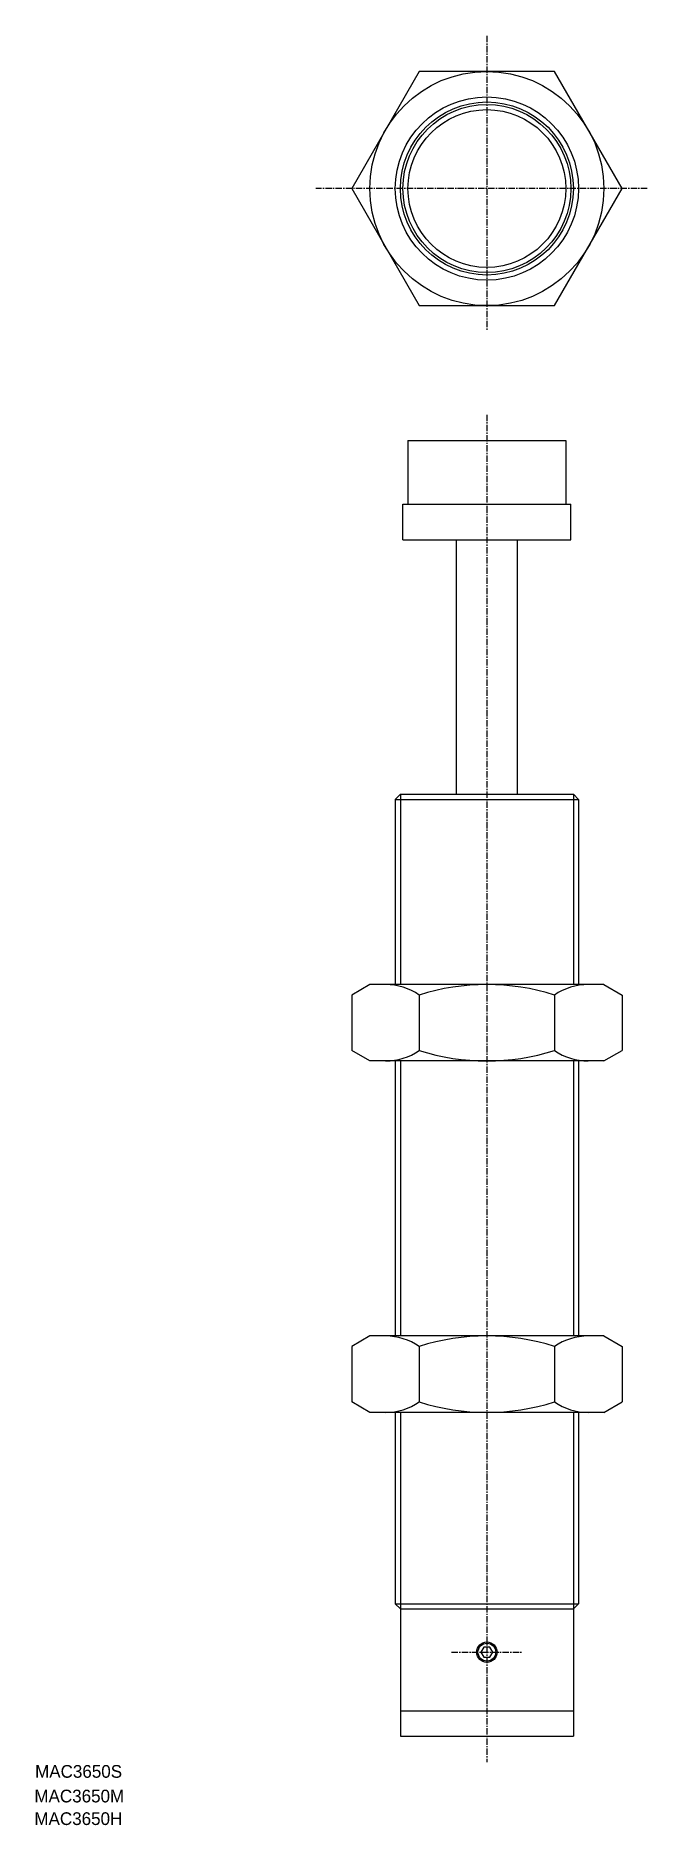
# Model space of a CAD drawing. Extents: x -112 to 8, y 10 to 362.
import ezdxf

# ---------------------------------------------------------------- set-up
doc = ezdxf.new("R2010")
doc.units = 0
doc.linetypes.add('CENTER', pattern=[2, 1.25, -0.25, 0.25, -0.25])
doc.layers.get('0').update_dxf_attribs({"linetype": 'CONTINUOUS'})
doc.layers.add('CENTER', color=1, linetype='CENTER')

msp = doc.modelspace()

# ---------------------------------------------------------------- linework, layer by layer
for p, q in [((-37.09, 354.69), (-50.37, 331.69)), ((-10.53, 354.69), (-37.09, 354.69)), ((2.75, 331.69), (-10.53, 354.69)), ((-50.37, 331.69), (-37.09, 308.69)), ((-10.53, 308.69), (2.75, 331.69)), ((-37.09, 308.69), (-10.53, 308.69)), ((-39.31, 282.21), (-8.31, 282.21)), ((-39.31, 282.21), (-39.31, 269.71)), ((-8.31, 282.21), (-8.31, 269.71)), ((-40.31, 262.71), (-40.31, 269.71)), ((-40.31, 269.71), (-7.31, 269.71)), ((-7.31, 262.71), (-7.31, 269.71)), ((-40.31, 262.71), (-7.31, 262.71)), ((-29.81, 212.71), (-29.81, 262.71)), ((-17.81, 212.71), (-17.81, 262.71)), ((-40.81, 212.71), (-41.81, 211.71)), ((-41.81, 211.71), (-41.81, 175.34)), ((-41.81, 211.71), (-5.81, 211.71)), ((-40.81, 212.71), (-6.81, 212.71)), ((-6.81, 212.71), (-5.81, 211.71)), ((-5.81, 211.71), (-5.81, 175.34)), ((-46.81, 175.34), (-50.37, 173.28)), ((-50.37, 173.28), (-50.37, 162.39)), ((-0.81, 175.34), (-46.81, 175.34)), ((-37.09, 173.28), (-37.09, 162.39)), ((-10.53, 173.28), (-10.53, 162.39)), ((-0.81, 175.34), (2.75, 173.28)), ((2.75, 173.28), (2.75, 162.39)), ((-46.81, 160.34), (-50.37, 162.39)), ((-0.81, 160.34), (2.75, 162.39)), ((-0.81, 160.34), (-46.81, 160.34)), ((-41.81, 160.34), (-41.81, 106.31)), ((-5.81, 160.34), (-5.81, 106.31)), ((-46.81, 106.31), (-50.37, 104.26)), ((-0.81, 106.31), (-46.81, 106.31)), ((-0.81, 106.31), (2.75, 104.26)), ((-50.37, 104.26), (-50.37, 93.37)), ((-37.09, 104.26), (-37.09, 93.37)), ((-10.53, 104.26), (-10.53, 93.37)), ((2.75, 104.26), (2.75, 93.37)), ((-46.81, 91.31), (-50.37, 93.37)), ((-0.81, 91.31), (2.75, 93.37)), ((-0.81, 91.31), (-46.81, 91.31)), ((-41.81, 91.31), (-41.81, 53.71)), ((-5.81, 91.31), (-5.81, 53.71)), ((-40.81, 52.71), (-41.81, 53.71)), ((-41.81, 53.71), (-5.81, 53.71)), ((-6.81, 52.71), (-5.81, 53.71)), ((-40.81, 52.71), (-6.81, 52.71)), ((-40.81, 52.71), (-40.81, 32.71)), ((-6.81, 52.71), (-6.81, 32.71)), ((-40.81, 32.71), (-40.81, 27.71)), ((-40.81, 32.71), (-6.81, 32.71)), ((-6.81, 32.71), (-6.81, 27.71)), ((-40.81, 27.71), (-6.81, 27.71))]:
    msp.add_line(p, q)
at = {"color": 3}
for p, q in [((-40.81, 212.71), (-40.81, 175.34)), ((-6.81, 212.71), (-6.81, 175.34)), ((-40.81, 160.34), (-40.81, 106.31)), ((-6.81, 160.34), (-6.81, 106.31)), ((-40.81, 91.31), (-40.81, 52.71)), ((-6.81, 91.31), (-6.81, 52.71))]:
    msp.add_line(p, q, dxfattribs=at)
at = {"color": 7, "linetype": 'CONTINUOUS'}
msp.add_lwpolyline([(-24.39, 45.21), (-24.97, 44.21), (-24.39, 43.21), (-23.23, 43.21), (-22.66, 44.21), (-23.23, 45.21)], close=True, dxfattribs=at)
for radius in [23, 17]:
    msp.add_circle((-23.81, 331.69), radius)
at = {"color": 3}
msp.add_circle((-23.81, 331.69), 18, dxfattribs=at)
at = {"color": 7, "linetype": 'CONTINUOUS'}
for centre, radius in [((-23.81, 331.69), 16.5), ((-23.81, 331.69), 15.5), ((-23.81, 44.21), 2)]:
    msp.add_circle(centre, radius, dxfattribs=at)
at = {"color": 3, "linetype": 'CONTINUOUS'}
msp.add_circle((-23.81, 44.21), 1.75, dxfattribs=at)
for centre, radius, start, end in [((-43.73, 163.58), 11.76, 55.6158, 90), ((-23.81, 131.39), 43.95, 72.412, 107.588), ((-3.89, 163.58), 11.76, 90, 124.3842), ((-43.73, 172.09), 11.76, 270, 304.3842), ((-23.81, 204.28), 43.95, 252.412, 287.588), ((-3.89, 172.09), 11.76, 235.6158, 270), ((-43.73, 94.55), 11.76, 55.6158, 90), ((-23.81, 62.37), 43.95, 72.412, 107.588), ((-3.89, 94.55), 11.76, 90, 124.3842), ((-43.73, 103.07), 11.76, 270, 304.3842), ((-23.81, 135.26), 43.95, 252.412, 287.588), ((-3.89, 103.07), 11.76, 235.6158, 270)]:
    msp.add_arc(centre, radius, start, end)
at = {"layer": 'CENTER'}
for p, q in [((-23.81, 361.69), (-23.81, 303.9)), ((7.7, 331.69), (-57.43, 331.69)), ((-23.81, 287.27), (-23.81, 22.59)), ((-30.74, 44.21), (-16.88, 44.21))]:
    msp.add_line(p, q, dxfattribs=at)

# ---------------------------------------------------------------- texts
for s, p in [('MAC3650S', (-112.59, 19.54)), ('MAC3650M', (-112.73, 14.7)), ('MAC3650H', (-112.73, 10.26))]:
    msp.add_text(s, height=2.5).set_placement(p)

doc.saveas('drawing.dxf')
